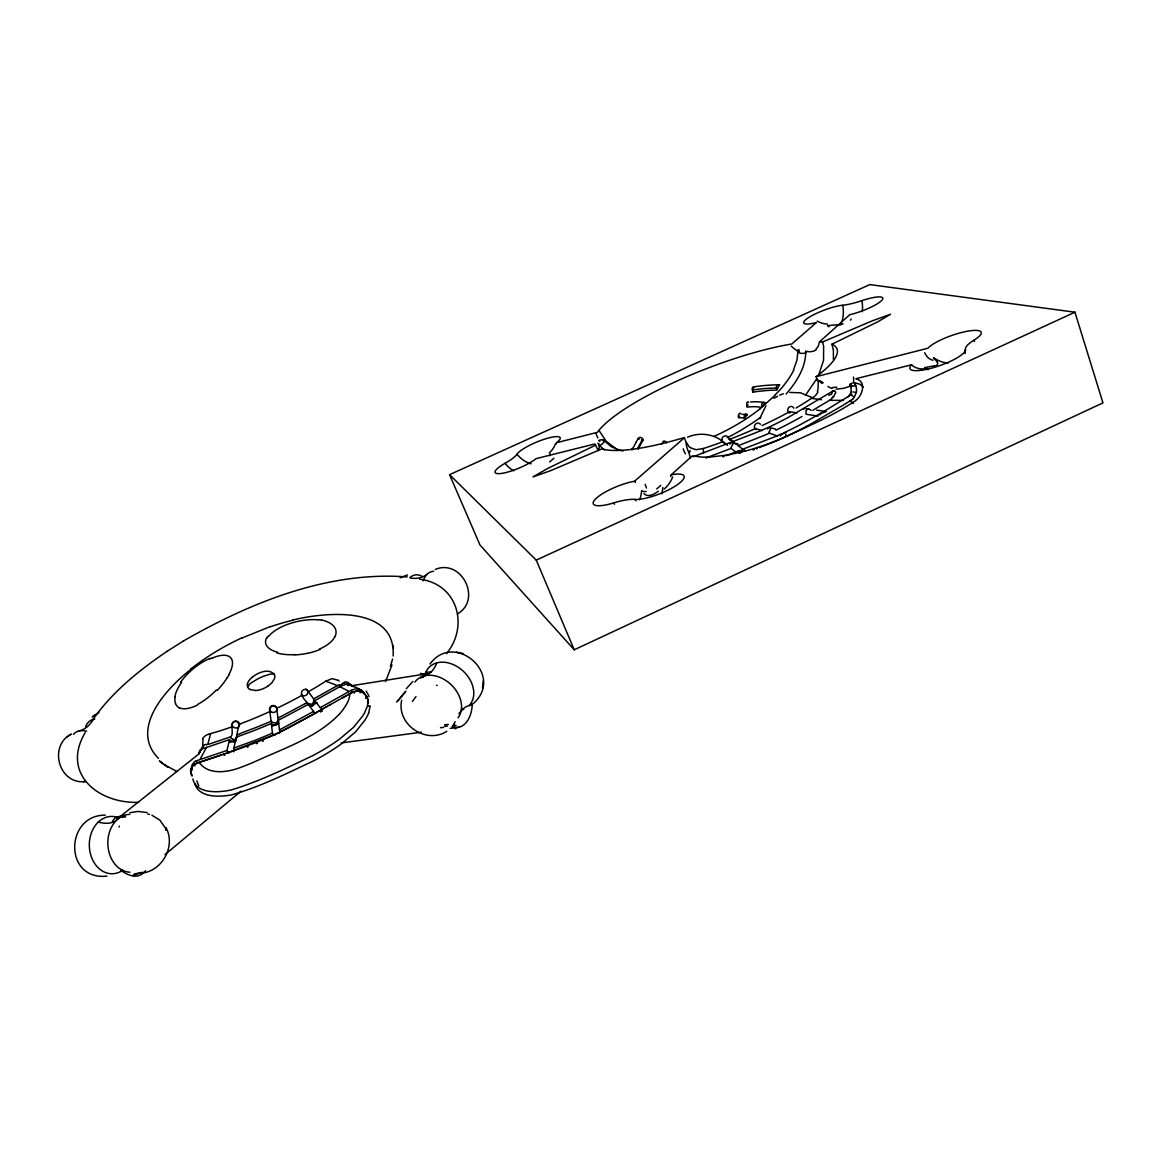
<?xml version="1.0" encoding="UTF-8"?>
<svg xmlns="http://www.w3.org/2000/svg" width="1161" height="1161" viewBox="0 0 1161 1161"><rect width="100%" height="100%" fill="white"/><g stroke="black" fill="none" stroke-linecap="round" stroke-linejoin="round"><path stroke-width="1.5" d="M835.223 393.144L833.642 397.033M974.427 339.839A38.531 9.157 -18.8 0 0 965.401 349.476L965.255 352.218A27.791 25.15 38 0 1 965.052 353.612M116.608 817.794L116.071 816.967L117.682 819.056M805.734 352.349C805.473 368.313 796.185 382.375 786.128 394.072M192.857 778.929C196.354 794.458 219.371 792.615 231.46 789.886C259.425 781.397 285.838 768.379 312.207 755.913A72.853 22.103 -26 0 0 319.304 752.067A77.207 23.365 -26 0 0 339.592 739.078L353.539 727.308L362.769 715.858A139.436 41.303 -26.5 0 0 364.656 712.665L367.645 705.54L367.877 699.677M974.369 341.552L974.442 339.839A28.88 6.748 -19.3 0 0 967.505 331.204A28.88 6.748 -19.3 0 0 927.915 348.242L816.43 376.599M833.438 359.663L833.395 350.303L831.929 344.207L877.934 321.728L890.545 314.268L872.535 320.741L822.423 342.016L819.535 341.813L818.273 346.268L815.632 349.766M401.677 700.301C396.293 724.566 426.276 744.694 446.767 731.299M425.434 674.178L425.419 674.207A29.199 4.804 -35.1 0 0 422.88 675.078M321.8 711.069L321.815 710.764A3.86 3.643 -35.1 0 1 321.829 711.258M473.195 703.682C505.717 675.02 454.357 630.452 429.976 664.005M483.223 680.985L482.483 688.197M424.012 675.034L422.038 677.458M313.934 700.852L312.367 703.9A2.859 2.525 -6.5 0 1 311.714 704.277L307.665 703.334M393.158 655.98C396.046 605.041 324.906 612.079 292.703 620.047M278.292 719.835L276.463 722.955M780.323 435.97L782.166 433.532M368.4 703L368.066 699.851L365.193 694.684A10.739 9.825 -65.4 0 0 363.901 693.32A12.263 11.218 -64.2 0 0 361.637 691.854L357.632 691.085L353.089 692.072A24.396 21.754 -57.1 0 0 351.028 692.957L348.184 694.655M753.562 388.224L753.678 387.411A2.554 1.103 82.2 0 0 752.27 388.253A2.554 1.103 82.2 0 0 752.996 391.721L753.271 390.125M855.889 392.607L855.744 393.419A11.595 8.722 78.1 0 1 854.119 397.265L852.987 398.644M174.861 696.948L175.05 695.947A36.049 16.994 -40 0 1 181.595 682.392M739.717 450.816L739.252 453.429A3.788 3.585 -47.7 0 1 744.549 450.192L742.692 449.496M729.964 440.396L729.993 439.235A124.924 28.909 -21.2 0 0 755.564 428.511L761.848 430.644M233.709 751.849L234.246 749.614A3.149 2.656 89.5 0 0 233.869 748.105L236.234 737.206L252.953 730.995A144.269 38.748 -25.6 0 0 259.019 728.6L263.112 726.917A113.227 30.897 -25.7 0 0 271.326 723.405L272.443 733.099A2.844 1.756 54.2 0 0 273.024 734.042L274.794 735.493M208.53 744.303L230.009 737.046C235.422 735.073 228.325 722.36 235.204 721.387C244.927 722.098 230.386 739.368 241.822 732.838M806.01 411.125L806.01 414.245L818.157 416.102M819.535 341.813L849.721 314.747A24.192 4.891 -20.3 0 0 881.983 300.148A24.192 4.891 -20.3 0 0 861.941 300.626A30.23 5.936 -20.4 0 1 842.77 305.227A23.713 4.76 -20.6 0 0 808.187 317.853A23.713 4.76 -20.6 0 0 816.386 322.569L791.831 343.99A130.105 28.952 -21.3 0 0 598.931 430.354L597.451 432.313L556.482 442.733L556.148 444.068M229.036 752.952L227.454 751.225A2.583 1.132 58.5 0 1 227.005 750.47L229.443 739.615L203.422 748.526M392.592 659.027L390.444 666.225M279.598 733.259L279.757 730.603A2.699 1.945 78.5 0 0 279.467 729.79L278.248 720.197A116.303 31.652 -25.8 0 0 285.04 716.801L307.288 704.843M727.57 445.374L723.056 441.702A124.924 28.909 -21.2 0 1 703.348 448.509L703.479 453.356M819.884 414.941L821.669 412.706M191.159 768.684L191.449 767.856A12.437 10.115 32.6 0 1 192.465 766.187L196.673 763.14L207.935 759.454M965.43 349.461A29.373 7.053 -19.3 0 1 933.139 367.718A29.373 7.053 -19.3 0 1 911.646 364.772L855.817 378.733C867.847 381.737 861.868 397.802 853.654 401.88C830.695 417.089 804.95 427.64 780.018 439.177A71.634 17.691 -20.8 0 1 772.573 442.138A75.9 18.707 -20.8 0 1 748.903 450.091L729.181 454.793L711.664 456.868A128.987 31.071 -20.5 0 1 701.273 457.042L692.246 455.91L671.145 474.834L670.55 476.503M391.997 664.934L385.539 681.594M747.902 404.652L747.321 406.292A2.569 1.19 84.3 0 1 746.958 402.693A2.569 1.19 84.3 0 1 748.613 402.49M210.518 733.984L207.877 744.056L206.527 744.956M203.059 739.267L202.624 745.347M199.91 750.383L198.807 753.924M817.359 391.272C819.651 386.569 815.385 376.454 823.207 382.854M759.715 418.613L765.955 405.784M200.287 758.975L206.44 747.379M368.705 712.912L370.185 705.873L368.385 706.135M637.679 448.349L642.715 438.989M85.29 732.402C60.764 773.313 97.974 803.818 138.551 802.324M632.847 448.393L636.01 442.443M818.781 374.756L823.541 360.36L823.642 346.5A30.665 28.125 -70.6 0 0 822.423 342.016M793.427 370.17L796.997 360.041L797.81 351.841A4.963 2.337 -0.7 0 0 801.496 353.365A4.963 2.337 -0.7 0 0 806.213 352.538M638.231 448.886L642.904 440.396A2.569 2.09 27.4 0 0 641.017 437.552A2.569 2.09 27.4 0 0 638.071 438.727L636.243 442.036M831.769 392.926L832.19 392.099M199.024 752.517L201.187 749.904M236.713 737.728L237.12 735.566M446.564 653.658C469.175 625.663 457.579 583.852 419.658 579.208M406.321 688.676L412.808 681.478M398.15 700.78L405.9 691.187M458.929 713.667L459.683 712.549M854.075 397.309L854.104 397.265A3.701 2.22 40.9 0 0 851.797 395.48M396.54 702.042L405.32 691.782M91.719 721.315C111.166 692.74 138.551 670.695 166.908 651.452L167.053 651.365M729.95 444.112L730.777 443.255M742.372 414.303L744.811 414.55A2.598 1.669 -84.5 0 1 747.191 414.767L744.564 418.12L738.57 417.597A2.583 1.625 -81.9 0 1 738.904 414.129A2.583 1.625 -81.9 0 1 741.124 413.896M739.775 416.117L738.57 417.597M744.506 418.178L744.564 418.12A2.598 1.669 -84.5 0 1 744.854 414.55L745.812 414.651M805.415 395.364L816.749 378.762A42.173 13.105 57 0 0 821.973 383.377M235.915 740.515L236.075 740.326A4.47 3.207 40 0 0 236.234 740.036M117.087 819.303L119.96 816.285L121.499 816.662M112.341 821.248L115.897 817.083L117.914 817.359M235.959 740.471L236.002 740.413A4.47 3.062 17 0 1 235.698 740.907M767.377 428.946L768.843 427.785M339.317 714.204C316.402 737.786 284.155 748.177 255.014 761.601A95.986 27.69 -26.2 0 1 240.937 767.305C228.209 772.21 209.459 775.388 199.939 763.416A56.265 16.399 -26.3 0 1 199.707 762.138M217.092 690.505L218.21 689.344A36.02 14.295 -43.5 0 0 227.193 677.705M775.345 395.074L759.628 409.136M321.626 710.866L321.118 711.359A37.965 36.035 -33.3 0 1 320.552 711.867M452.892 726.365L453.936 725.509A1.988 1.901 29.2 0 1 454.517 725.306L456.128 725.393M119.743 816.444L118.393 817.286M422.778 677.371L425.419 674.556L427.538 674.396M121.644 870.199L121.237 870.547A30.331 15.659 50.5 0 0 122.239 870.271M671.145 474.834A28.764 7.445 -21.7 0 1 676.718 485.153A28.764 7.445 -21.7 0 1 634.907 499.404A37.341 9.854 -22.2 0 0 613.516 502.96A28.169 7.184 -22.1 0 1 595.433 499.099A28.169 7.184 -22.1 0 1 634.501 481.278L684.439 437.697M422.488 677.487L425.318 674.497L422.604 675.136M71.401 734.013C48.225 745.362 58.558 784.531 84.869 781.585M92.154 717.048L98.946 712.404M252.213 677.182C257.945 672.669 268.351 667.938 274.286 674.251A8.533 6.066 -27.7 0 1 274.504 674.715L274.591 674.933A8.62 6.139 -27.7 0 1 274.838 676.166A9.419 6.705 -27.7 0 1 274.359 678.909L271.863 682.813L267.683 686.34M141.453 874.277L145.604 870.808M164.978 854.641L241.082 791.105M190.984 669.302C166.487 688.241 129.002 728.861 158.491 758.394M195.57 784.009L195.033 784.444C199.881 798.042 219.661 796.997 231.358 794.922C260.282 786.911 287.289 773.124 314.399 760.455A72.795 22.277 -26.1 0 0 321.481 756.595A77.148 23.554 -26.1 0 0 341.74 743.591L355.643 731.793L364.844 720.284A131.904 39.503 -26.5 0 0 368.719 712.912M199.184 753.721L118.567 817.794A28.662 22.523 89.2 0 0 89.426 847.806A28.662 22.523 89.2 0 0 122.79 870.228M770.614 428.612L769.192 432.066M831.886 398.745L829.752 400.197M851.652 399.819L846.819 402.954M787.971 417.597L832.959 391.01A3.149 1.683 -79.7 0 1 834.483 391.054M847.849 396.772L824.281 411.212L816.676 410.152M812.453 397.628L811.437 398.339A124.924 28.909 -21.2 0 1 796.098 407.975M658.316 491.263C654.427 494.107 648.114 497.953 643.891 493.614M70.589 734.536L67.382 736.843M93.243 716.119L94.578 715.161M271.863 726.38A117.595 32.174 -25.7 0 0 276.942 724.13L278.582 721.402M141.802 872.317L133.022 875.771L134.125 874.189A2.235 1.945 -74.1 0 1 134.749 873.841L141.366 872.622M457.507 613.922C482.352 599.511 461.468 558.325 435.215 569.456M305.227 703.581L307.114 702.536C304.864 700.272 298.362 693.233 303.253 689.823C305.111 688.763 307.52 689.924 308.376 691.738A128.073 33.916 -25.7 0 0 325.719 681.217L332.191 678.634L338.301 680.317M183.482 640.959L183.612 640.872C251.037 602.254 328.142 570.907 407.235 576.93M166.908 651.452L183.612 640.872M400.139 577.815L407.467 574.927M846.238 403.302L843.437 405.029M842.61 405.537L807.011 426.16M744.549 450.192L743.882 450.599A36.76 34.641 -45.9 0 0 739.992 453.254M773.981 398.325L777.536 396.235M812.961 410.225L829.549 400.313L833.525 400.356M821.132 413.055L803.151 423.141A118.814 28.474 -21 0 1 785.518 432.066L786.316 432.502M316.968 702.71L309.958 706.657M348.808 691.666L320.16 707.702L314.892 700.576L341.174 685.919L346.21 684.235M348.953 691.564L350.506 690.722A23.873 21.711 -60.9 0 1 351.319 690.374A13.845 12.611 -61.6 0 1 358.444 688.952M312.178 714.871L324.18 708.108M349.519 693.901L349.621 693.843A74.464 21.798 -26 0 1 349.548 696.644L348.503 700.243A117.725 34.09 -26.4 0 1 343.787 708.573L343.351 709.211A86.349 25.295 -26.1 0 1 339.331 714.189M801.946 416.538L792.121 421.936A140.873 33.059 -21.2 0 1 786.911 424.694L783.312 426.537A110.513 26.311 -21.1 0 1 775.896 430.18A2.714 2.22 17.2 0 0 775.359 429.019L771.789 428.061A2.859 2.453 2.4 0 0 771.18 428.293A2.873 2.525 5.5 0 0 770.73 428.511M311.38 715.336L276.347 733.912L226.235 753.358M345.296 696.295L351.725 692.725A26.064 23.496 -58.7 0 1 353.176 692.072L354.018 691.709A12.176 11.015 -59.4 0 1 360.418 691.274M325.762 707.209L327.358 706.323M328.955 705.424L346.37 695.671M309.552 705.496A2.554 1.553 61.3 0 1 308.478 704.19L307.621 704.654M347.69 685.527L350.84 684.932M330.682 704.466L306.997 717.788M341.827 698.225L344.861 696.527M305.096 703.653L282.544 715.742A108.583 29.562 -25.8 0 1 277.972 718.02L276.565 707.978L274.388 705.975L271.718 706.033L269.599 709.415L271.079 721.228A105.999 28.923 -25.7 0 1 264.244 724.145L258.947 726.322A139.552 37.428 -25.6 0 1 253.925 728.295L242.605 732.562M306.025 718.34L302.063 720.517M195.338 763.822L193.829 764.823A3.817 2.177 58.6 0 0 195.019 765.781M203.756 746.117L201.767 747.539A9.839 7.851 77.7 0 0 201.346 748.076M301.076 721.068L292.05 725.93A125.562 34.714 -25.9 0 1 276.434 733.839M338.983 684.758L313.644 698.878L308.376 691.738M784.459 432.98L783.007 433.692A3.788 3.483 -66.2 0 1 785.895 432.298L784.502 432.951M598.495 450.599A30.897 29.547 -58.5 0 1 595.593 445.142L547.426 468.58L532.914 476.939L550.416 470.742L601.935 448.872A130.105 28.952 -21.3 0 0 684.482 437.508M242.01 637.999L270.411 626.534M574.231 649.797L1102.95 402.867L1074.941 312.207L869.778 284.59L449.554 474.66L480.015 545.06L574.231 649.797L536.251 560.11L449.554 474.66M851.506 385.786L850.52 386.54L855.439 385.757M536.251 560.11L1074.941 312.207M769.177 427.611L770.28 427.277M779.641 395.132L783.341 393.753M687.559 437.204C698.022 432.545 710.677 433.459 720.328 439.7M312.585 705.699L309.537 705.627M276.129 723.129L272.095 722.418M200.302 752.255L199.213 752.749A5.036 1.306 -46.9 0 1 198.705 753.155M768.814 443.908L770.919 443.067A122.384 29.46 -20.9 0 0 786.505 436.478M767.769 444.329L765.694 445.156M196.964 763.082L200.838 761.776M762.559 446.39L764.649 445.563M761.5 446.796L759.41 447.609M253.374 743.504L242.736 747.51A270.252 69.704 -25.2 0 1 227.817 752.778L207.935 759.497M825.935 411.458L822.568 412.852A3.759 3.309 -76.7 0 1 825.935 411.458L825.079 411.342M756.275 448.814L757.32 448.422M724.13 456.346L722.824 456.839M737.874 443.952L733.825 443.415A2.888 2.583 -24.3 0 0 732.997 443.662L731.082 447.624A2.902 1.582 -81.2 0 0 731.183 448.407L736.161 452.355M705.903 457.985L731.227 448.349M725.843 455.692L738.802 450.773M753.126 450.018L754.171 449.612M742.677 449.249L773.124 437.45A112.806 27.037 -20.9 0 0 781.672 433.808M247.22 747.191L248.236 746.813M692.986 456.824L754.389 433.285A115.157 26.964 -21.1 0 0 768.945 427.132A114.954 27.008 -21.1 0 0 787.913 417.597M236.278 740.152L229.704 742.46M233.927 748.076L254.419 740.544A140.307 38.4 -25.7 0 0 260.34 738.207L263.562 736.887A109.119 30.346 -25.8 0 0 272.443 733.099M227.019 750.47L196.136 760.876A12.002 9.767 32.9 0 0 192.537 764.446M222.839 754.519L224.537 753.939M933.966 365.86L924.62 367.645A27.791 25.15 38 0 0 928.176 369.749M221.141 755.085L212.231 758.075M224.233 755.303L225.002 755.042M211.752 758.191L204.655 760.571M703.348 448.509L696.078 449.728L690.229 447.653M204.278 760.687L201.216 761.66M463.776 709.327L461.585 709.864M209.227 733.984L210.663 733.578A128.073 33.916 -25.7 0 0 232.302 726.742M455.141 721.678A28.357 18.039 82.1 0 1 452.108 726.83A28.952 18.213 82 0 0 472.266 704.321A26.122 16.283 81.5 0 1 469.683 705.467L468.072 705.932A33.48 20.782 83.1 0 0 460.482 711.49M129.829 812.685L138.13 811.437L147.142 812.569M342.277 683.437L344.12 683.132M469.175 705.612L469.204 705.612A27.559 20.782 43.3 0 0 470.8 703.61M144.182 872.811C163.614 868.907 175.616 845.106 165.921 827.43M836.733 324.819L827.575 325.661A22.959 12.016 78.4 0 0 828.983 326.807M425.303 674.004L351.478 685.745M341.16 742.924L421.428 732.214M450.149 728.382L459.117 727.192M789.785 392.418L800.655 392.824L812.192 397.628M107.001 876.12C63.42 880.807 65.001 814.703 105.317 815.167M742.779 449.22L744.433 450.033A3.004 1.785 84.6 0 1 744.752 450.628M83.2 781.73L86.175 781.469M295.358 654.572L293.791 654.644M431.268 671.987L426.174 672.219M347.241 684.148L348.126 684.163M255.536 690.505L250.065 689.503M834.077 400.356L843.525 400.356M836.08 389.196L843.96 388.253L851.231 385.742A41.535 18.968 24.2 0 0 851.652 385.51M811.466 398.354L821.524 399.703M808.782 408.948L811.263 410.413M747.191 414.767L746.305 414.695M351.173 685.991L355.992 687.341M762.037 425.579A124.924 28.909 -21.2 0 0 789.509 411.72L796.91 412.852M734.289 442.326L732.417 442.428A2.815 1.524 -20 0 0 731.691 442.675M325.719 681.217L334.368 684.366M423.62 674.41L424.795 673.815A2.104 2.09 -81.7 0 0 425.318 673.322L426 672.437M463.094 653.541L456.433 652.148M735.363 443.415L737.279 444.286M147.708 814.006L149.377 814.383M724.914 443.429L723.056 441.702M349.911 684.453L350.869 684.874M642.904 440.396L641.38 439.903M831.929 388.543L827.88 386.482M777.623 436.014L769.337 433.198A113.401 26.906 -21 0 1 762.588 436.072L738.265 445.679L743.708 450.004M663.482 442.965L662.67 442.675A2.569 1.843 51.3 0 1 664.252 441.107A2.569 1.843 51.3 0 1 666.675 442.892M116.071 816.967L117.667 817.373A2.22 2.162 -30.8 0 0 118.64 817.199L119.481 817.199M639.276 439.163L638.071 438.727M339.825 686.659L348.3 691.013A57.615 16.907 -25.8 0 1 348.619 691.405M177.038 771.601L164.18 764.548M232.635 739.223L233.55 739.47A3.251 2.902 -83.5 0 0 236.234 738.672M151.873 815.182L159.855 820.116L164.847 827.329M356.354 687.501L361.303 690.2M337.241 685.643L334.745 684.54M315.531 713.42L314.297 712.52A3.062 2.307 47.9 0 1 313.572 711.446M806.619 408.745L807.49 409.499M616.781 449.292L606.245 441.325L598.931 430.354M610.657 446.1L603.372 440.077M231.402 738.527L232.055 738.947A4.267 2.932 45.2 0 0 232.563 739.049M163.222 763.822L159.391 760.963L167.968 767.377M729.993 439.235L733.288 441.731M744.143 450.337L744.985 451.019M272.182 724.566L275.868 725.044A2.946 1.509 -21.4 0 0 276.318 724.827A2.961 1.625 -20.8 0 0 276.84 724.653M274.286 674.251L270.455 674.062L263.837 676.137A19.273 5.152 -25.7 0 0 258.018 678.75L250.428 683.336L247.569 686.688A9.012 6.4 -27.5 0 1 247.554 683.756M853.596 403.447L851.129 401.691A54.741 13.787 -20.4 0 0 849.707 401.155M756.101 429.686L755.564 428.511M595.593 445.142L594.809 443.966L536.063 458.653A23.975 5.239 -22.8 0 1 501.712 473.398A23.975 5.239 -22.8 0 1 505.05 463.297A29.939 6.371 -23 0 0 517.051 454.125A23.568 5.05 -22.7 0 1 546.918 438.437A23.568 5.05 -22.7 0 1 556.482 442.733M635.43 482.454L634.501 481.278M308.347 704.248L313.514 711.461L281.717 728.673A108.365 30.113 -25.9 0 1 279.482 729.79M789.959 413.055L789.524 411.865M863.145 387.092L860.098 384.32L854.714 382.724A3.367 1.176 -11.2 0 0 850.186 384.247M937.478 362.203L933.531 357.704A27.487 25.02 37.5 0 0 948.073 363.074M276.666 723.434L276.971 724.159A117.972 32.261 -25.8 0 0 278.901 723.158M247.699 687.051L247.917 687.515A9.172 6.516 -27.4 0 0 250.065 689.503M192.145 775.824L191.26 773.328A10.681 8.606 36.6 0 1 190.97 771.528A12.278 9.941 35.6 0 1 191.13 769.032L191.449 767.827A11.987 9.448 25.3 0 1 193.756 764.896M688.705 452.151C686.775 448.828 684.105 436.986 688.56 446.056A11.683 10.159 -13.9 0 0 690.316 447.551M688.879 452.587L690.432 458.014M854.554 382.97L855.018 384.335M165.428 828.823L165.892 830.347M392.781 645.269L393.521 648.23M850.882 387.121L850.766 386.657A17.575 12.176 85.2 0 0 850.433 385.481L850.026 384.247A4.92 1.495 -13.2 0 0 851.855 385.336M315.182 701.375L313.325 705.293A2.946 1.509 -36.9 0 1 312.585 705.786M842.784 305.227L843.118 307.592A22.959 12.016 78.4 0 1 840.462 324.529M861.941 300.626L862.275 303.021A23.162 11.944 78.4 0 1 862.275 311.758M799.029 351.754L798.899 349.65A4.934 2.104 9.3 0 0 797.941 351.841M125.214 816.198A16.747 2.191 -11.7 0 1 119.699 816.778M123.255 816.938A9.941 1.016 -15.4 0 1 119.09 817.315M427.117 674.033A23.626 2.699 58 0 1 426.929 673.395M448.407 724.435A27.748 7.329 12.2 0 1 444.547 724.711M453.777 724.362A31.855 10.928 33.4 0 1 454.546 727.874M455.838 727.468A26.921 6.168 6.9 0 1 455.17 728.847M443.575 727.366A21.522 2.278 -2.6 0 1 440.483 727.7M420.413 673.453A76.655 13.903 -78.4 0 1 422.967 674.643M421.719 676.37A25.716 3.425 -49.7 0 1 420.804 678.082M412.387 701.462A66.787 8.316 -58.2 0 1 415.986 696.585M94.796 719.065A23.641 15.427 48.3 0 0 93.04 719.428A32.842 25.469 72.6 0 1 78.513 731.111M73.462 734.274A23.902 15.441 48.2 0 1 86.625 731.169M85.551 727.526A23.641 15.427 48.3 0 1 93.04 719.443M436.768 662.887A38.748 23.51 74.2 0 1 424.055 675.934M414.869 682.102A28.067 20.985 43.3 0 1 449.118 682.915A28.067 20.985 43.3 0 1 458.058 717.788M425.129 674.164A27.69 20.883 43.3 0 1 458.16 667.198A27.69 20.883 43.3 0 1 470.756 703.566M436.565 685.193A25.6 2.525 27.8 0 1 437.175 685.483M471.613 703.247A28.154 22.291 -75.5 0 1 469.189 705.38M447.304 726.031A23.888 3.933 0.3 0 1 444.561 726.394M116.782 820A39.924 22.494 45.5 0 1 98.308 822.046M129.988 872.201A28.938 22.494 88.8 0 1 107.828 843.046A28.938 22.494 88.8 0 1 129.872 814.34M119.104 827.024A26.514 4.281 -82.1 0 1 119.351 826.153M125.62 816.836A12.118 0.755 -7.5 0 1 122.66 817.126M143.166 872.477A29.431 15.311 50.3 0 1 121.136 870.634M427.03 574.332A32.421 23.235 45.8 0 1 410.776 578.105M423.126 580.921A23.351 14.672 78.9 0 1 433.677 571.256M409.804 577.656A23.191 14.759 78.9 0 1 422.241 576.378M212.536 657.982A36.165 15.064 -41.2 0 1 228.732 674.788M229.036 674.701A36.035 14.425 -43.4 0 1 227.324 677.676M216.367 690.026A36.122 14.687 -43.4 0 1 197.631 704.437M197.443 705.046A36.18 16.53 -44.4 0 1 179.65 707.905M179.52 708.065A36.151 16.704 -43.9 0 1 175.616 703.697M175.5 703.508A36.107 16.704 -41.6 0 1 175.137 696.818M180.55 682.305A36.136 16.936 -40 0 1 209.822 658.418M209.677 658.998A36.209 15.151 -39.8 0 1 212.637 657.721M335.065 636.562A35.686 17.618 -10.9 0 0 332.351 624.763L331.669 624.284A35.599 17.85 -13.2 0 0 321.844 620.105M334.934 636.562A35.759 17.792 -8.6 0 1 319.493 649.057M320.044 649.42A35.73 17.488 -8.4 0 1 308.144 653.208M307.65 653.251A35.657 16.414 -9 0 1 295.257 654.891M293.777 654.702A35.599 15.528 -8.8 0 1 276.811 652.888M277.639 652.25A35.686 15.572 -8.9 0 1 266.479 638.158M266.841 638.144A35.744 15.92 -12.4 0 1 267.988 636.315M268.655 636.33A35.715 15.862 -12.7 0 1 318.332 619.829M318.535 619.64A35.599 17.763 -13 0 1 321.771 620.177M247.38 683.756A13.526 9.607 -27.5 0 1 252.256 677.226M267.64 686.282A18.257 13.018 -27.5 0 1 255.522 690.548M301.962 695.352A128.073 33.916 -25.7 0 1 276.724 708.326M269.962 711.49A128.073 33.916 -25.7 0 1 238.977 724.333M338.272 680.39A11.755 11.436 73.4 0 1 339.099 680.999M202.493 738.788A12.452 10.841 75.8 0 1 209.256 734.158M238.556 726.975A3.73 3.454 5.2 0 1 232.403 725.814A3.73 3.454 5.2 0 1 235.988 721.097A3.73 3.454 5.2 0 1 239.195 726.118M231.46 738.338A2.583 0.842 43.3 0 1 230.313 737.119M272.225 722.302A2.714 1.292 38 0 1 271.297 721.242M305.865 689.01A3.701 3.498 -33.9 0 1 307.012 694.467A3.701 3.498 -33.9 0 1 301.279 694.481M313.514 699.067A2.598 1.219 89.5 0 1 313.746 700.809M307.549 703.377A2.946 2.017 23.1 0 1 307.026 702.536M192.247 768.843A3.846 2.264 20.6 0 1 191.333 768.727M191.42 774.822A12.002 9.578 33.7 0 1 190.883 768.567M196.18 760.934A3.817 2.177 58.6 0 1 197.225 763.154M354.076 691.956A3.788 1.045 67.9 0 1 354.279 693.19M360.795 691.448A3.788 1.48 -74.6 0 1 360.07 692.783M360.839 691.317A12.103 11.175 -58.7 0 1 366.281 696.049L366.789 697.122A3.686 2.162 -55.9 0 1 365.541 698.225M192.116 770.091A12.263 9.999 35.7 0 1 192.204 764.852M191.928 775.809A21.014 16.907 36.3 0 1 191.507 774.793M195.512 764.025A18.794 14.295 20.2 0 1 197.138 763.314M364.177 692.928A11.363 10.434 -62.4 0 0 359.271 689.286L358.546 689.17A3.788 1.495 -74.2 0 0 357.965 691.375M363.495 693.697A4.47 3.004 -45.8 0 1 364.133 692.885M362.247 691.114A48.675 20.056 -86.4 0 1 364.148 693.088M276.216 733.955A125.243 34.685 -25.8 0 1 253.374 743.475M321.104 707.397A4.542 2.67 73.6 0 1 320.944 711.649M236.104 737.264A2.554 1.205 69.4 0 1 236.438 738.875M278.147 720.241A2.859 1.887 68.3 0 1 278.48 721.387M192.871 764.606A3.846 2.278 20.2 0 1 193.96 765.404M263.387 740.936A121.615 33.814 -25.8 0 1 262.459 741.313M257.524 743.272A121.615 33.814 -25.8 0 1 256.479 743.679M352.262 692.478A3.788 1.03 67.7 0 1 351.319 690.374M348.344 683.161A3.86 1.335 17.1 0 1 350.724 684.526M236.829 734.608A2.99 2.278 -63.7 0 1 237.207 735.523M235.828 740.907A3.265 1.945 2 0 1 233.259 741.908M233.201 741.502A3.585 2.424 -5.4 0 1 232.722 741.531L229.849 740.341A2.99 2.728 64.3 0 1 229.399 739.63M272.124 724.653A2.772 2.351 66.3 0 1 271.224 723.434M278.074 717.904A2.685 1.974 -77.1 0 1 278.509 719.835M314.95 700.547A2.946 2.395 66.6 0 1 315.241 701.36M347.661 684.671A6.153 2.191 -6 0 1 348.822 684.758M346.21 684.322A9.97 7.721 -30.1 0 1 347.226 684.235M339.288 685.585A16.341 12.727 -45.1 0 1 342.364 684.177M344.106 683.045A9.143 8.185 38.3 0 1 344.788 683.016M344.425 682.058A6.342 5.312 28.4 0 1 347.981 682.45M201.056 749.774A13.758 12.263 40.8 0 1 203.233 748.221M200.185 750.369A5.094 2.307 -74.4 0 1 200.476 749.716M200.838 750.064A7.213 4.165 -78.3 0 1 201.637 748.7M203.19 745.609A20.39 14.716 13.9 0 1 206.019 744.303M270.484 626.737A239.529 224.523 -22.1 0 1 292.746 620.235M190.723 668.983A245.377 230.763 -22.5 0 1 241.938 637.839M198.792 785.823A27.617 8.33 60.2 0 1 196.833 780.831M366.092 691.114A28.111 4.165 75.2 0 1 369.082 696.629M366.818 696.571A28.415 7.314 80.8 0 1 367.95 699.125M361.274 690.374A63.913 26.137 -87.1 0 1 361.782 690.795M827.488 324.108A20.593 18.213 27.2 0 1 817.228 321.118M843.176 323.875A9.767 1.683 -9.5 0 1 837.313 325.399M614.532 504.251A27.69 17.371 80.3 0 1 613.516 502.974M662.829 487.446A28.14 17.4 80.4 0 1 661.712 493.86M660.769 485.356A39.329 32.145 -41.8 0 1 656.647 488.854M672.611 476.953A26.558 23.264 -35.4 0 1 664.237 488.999M641.612 490.639A27.864 17.488 80.3 0 1 639.696 499.709M646.503 488.055A46.658 19.752 -82.3 0 1 645.197 484.297M646.242 491.48A25.687 6.4 37 0 1 642.062 491.118M933.125 360.215A24.874 14.556 -80.8 0 1 924.678 352.712M937.275 362.217A11.581 4.209 4.8 0 1 934.634 366.15M924.504 368.85A25.426 20.187 -58.7 0 1 911.545 364.917M531.143 463.834A23.38 17.807 53.1 0 1 518.836 456.244A23.22 17.676 53.1 0 1 517.022 454.14M550.169 453.791A23.38 17.807 53.1 0 1 549.516 455.649M553.899 458.189A39.967 26.485 -47.1 0 1 549.632 461.947M555.408 443.952A21.682 20.129 -38.5 0 1 549.313 452.877M727.178 437.726A250.021 235.944 -82 0 0 741.632 429.846L751.965 423.344A209.285 197.515 -78.8 0 0 760.774 417.249M722.244 440.106A250.021 235.944 -82 0 1 720.778 440.803M815.82 350.114A29.373 18.126 61.7 0 1 805.56 351.144M599.816 441.543A40.403 38.371 -62.6 0 1 598.815 440.396M599.12 440.396A5.065 3.033 -34.3 0 1 603.227 440.222M599.845 446.317A23.031 2.961 82.6 0 1 597.988 443.11M816.052 376.585A29.402 13.424 63.3 0 1 817.402 380.866M831.929 344.207A130.105 28.952 -21.3 0 1 816.285 376.599M686.18 442.37A31.681 4.717 71.1 0 1 684.395 437.944M817.968 391.896A12.263 7.024 -71.9 0 1 812.453 397.788M788.856 412.823A3.614 3.207 -77 0 1 788.972 407.279A3.614 3.207 -77 0 1 793.834 408.193M755.492 429.512A3.628 3.352 -66.7 0 1 755.448 424.2A3.628 3.352 -66.7 0 1 760.47 424.375M724.217 442.878A3.628 3.439 -48.5 0 1 721.895 438.858A3.628 3.439 -48.5 0 1 725.756 435.912A3.628 3.439 -48.5 0 1 728.861 439.337M736.176 443.371A2.873 2.061 63.3 0 1 736.771 444.373M850.81 387.164A8.722 6.008 85.3 0 1 851.013 392.229A9.607 6.937 84.6 0 1 849.155 395.509M851.158 392.128A3.73 1.219 12.8 0 1 851.419 392.041M853.001 391.939A3.73 1.219 12.8 0 1 855.744 392.491M855.773 385.583A11.654 8.229 83.3 0 1 856.383 392.737M849.315 395.77A15.732 11.9 78.8 0 1 848.009 396.859M848.88 396.032A3.701 2.22 40.9 0 1 849.692 395.291M785.605 434.417A3.759 0.958 65.7 0 1 786.432 436.043M855.236 384.204A20.448 14.193 85.1 0 1 855.672 385.641M851.637 394.029A11.654 8.403 84.6 0 1 851.115 395.306M853.045 398.862A18.155 13.99 72.2 0 1 851.811 399.877M821.64 412.866A1.945 0.784 -45.4 0 1 822.017 412.692M782.108 433.706A2.786 1.074 -50.4 0 1 782.456 433.546M806.968 426.16A122.239 29.489 -21 0 1 786.737 436.391M737.409 451.992A4.455 3.178 48.6 0 1 738.846 451.005M739.354 450.395A2.612 0.885 -55.2 0 1 739.63 450.424M769.438 433.024A2.801 1.03 -88.2 0 1 769.322 432.008M806.3 408.687A4.151 2.293 79.1 0 1 806.619 408.861M803.427 409.499A3.193 1.727 -60.7 0 1 805.705 408.382M806.314 410.559A4.31 3.251 60.6 0 1 806.503 410.123A3.135 2.511 39.3 0 1 808.259 408.788M808.332 409.02A3.425 3.033 39.7 0 1 808.782 409.02M737.191 444.373A2.496 1.596 38.4 0 1 738.149 445.679M833.177 396.394A13.482 9.868 -82.8 0 1 831.595 398.15M834.527 390.996A4.891 3.585 -40 0 1 835.935 392.781M832.06 391.91A2.772 1.292 -73.1 0 1 832.974 390.749M752.821 389.994A92.111 31.158 -18.4 0 1 777.072 388.093M752.618 392.2A92.503 30.549 -18.2 0 1 776.593 390.111M754.128 386.831A96.973 33.03 -18.4 0 1 779.699 384.857M750.572 401.967A47.224 22.117 -22.4 0 1 765.389 402.852M746.842 407.105A42.115 18.808 -20.9 0 1 761.268 407.366M661.509 444.17A19.911 9.651 -9 0 1 662.989 442.747M638.535 448.77A35.41 15.543 -4.6 0 1 638.768 448.422M632.106 449.96A37.529 17.067 4.7 0 1 632.135 448.335M603.256 440.179A4.992 2.104 -29.4 0 1 603.72 442.356A4.992 2.104 -29.4 0 1 599.976 445.345M598.974 443.879A29.315 4.455 67 0 1 598.104 449.22M604.547 449.873A38.371 36.586 -62.4 0 1 600.005 445.882M853.451 376.991A27.037 11.131 55.1 0 1 853.538 381.548M836.805 387.106A48.762 23.989 -56.6 0 1 832.422 387.484M831.842 393.811A49.938 16.472 63.3 0 1 828.823 395.146M597.784 437.973A28.125 5.341 75 0 1 596.115 433.721M623.138 450.976A55.496 52.738 -65.5 0 1 610.584 446.23M713.855 436.42A240.312 226.729 -81.5 0 0 738.831 423.46A210.228 198.328 -79 0 0 759.642 409.165M793.732 370.33A93.49 87.481 -70.7 0 1 775.127 394.842M689.968 450.541A28.111 4.557 79.4 0 1 690.04 451.818M799.479 351.928A22.857 10.971 54.6 0 1 791.236 346.08M685.44 453.791A67.57 14.005 89.8 0 1 683.176 448.886M851.173 319.043A20.883 7.358 80.6 0 1 850.447 320.16M635.923 500.696A27.995 17.313 80.4 0 1 634.907 499.404M513.713 470.815A23.612 17.836 53 0 1 505.035 463.268M779.089 385.321L777.159 389.69A2.598 1.727 -88.3 0 1 776.709 386.134A2.598 1.727 -88.3 0 1 779.089 385.321M765.128 403.07L762.008 406.771A2.598 1.916 -75.2 0 1 762.371 403.172A2.598 1.916 -75.2 0 1 765.128 403.07M271.863 712.303A3.73 3.512 -11.1 0 0 276.913 708.399A3.73 3.512 -11.1 0 0 270.919 706.294A3.73 3.512 -11.1 0 0 271.863 712.303"/></g></svg>
